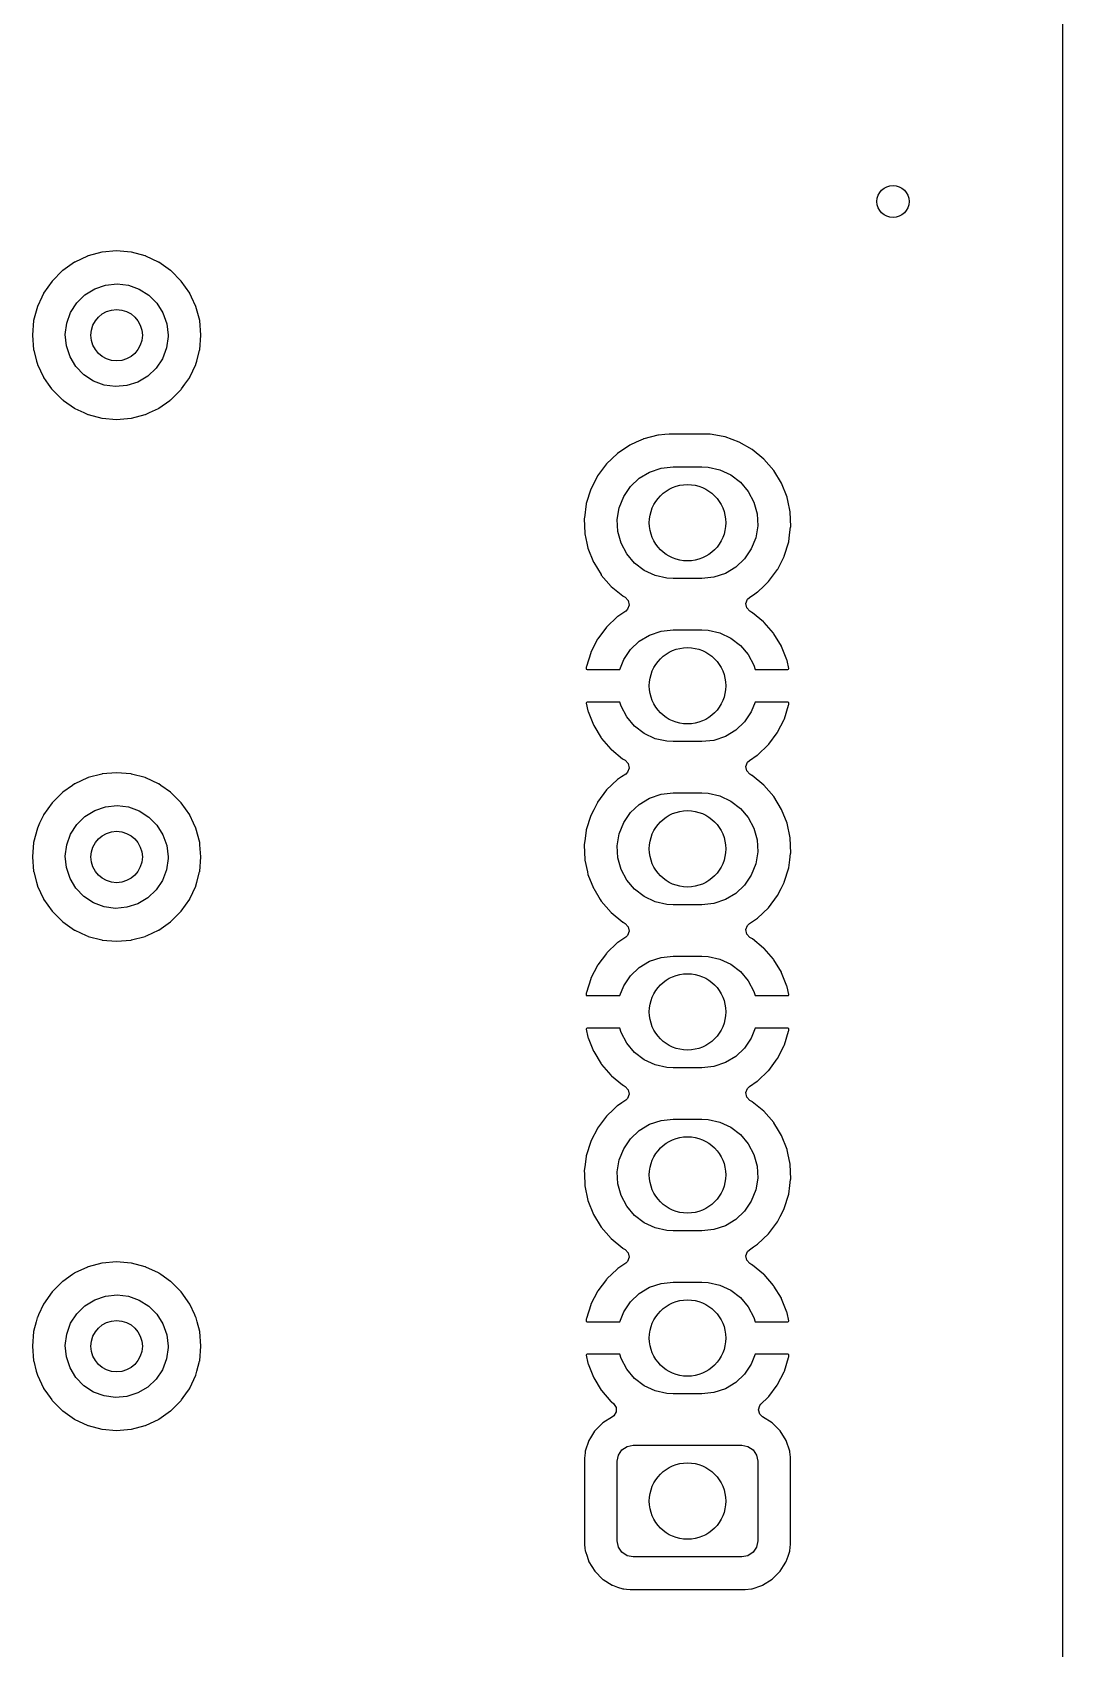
# Model space of a CAD drawing. Extents: x 83 to 134, y -229 to -45.
# Drawn here: x 118.07 to 134.11, y -193.43 to -168.26 of the extents above; entities that cross this region are included whole.
import ezdxf

# ---------------------------------------------------------------- set-up
doc = ezdxf.new("R2010")
doc.units = 0
doc.layers.add('BLACK', color=7, linetype='CONTINUOUS')

msp = doc.modelspace()

# ---------------------------------------------------------------- linework, layer by layer
at = {"layer": 'BLACK', "linetype": 'CONTINUOUS'}
for p, q in [((134.112, -45.0845), (134.112, -229.236)), ((119.147, -171.682), (118.936, -171.738)), ((119.152, -171.68), (119.147, -171.682)), ((119.147, -171.682), (119.147, -171.682)), ((119.38, -171.661), (119.152, -171.68)), ((119.608, -171.68), (119.38, -171.661)), ((119.613, -171.682), (119.608, -171.68)), ((119.824, -171.738), (119.613, -171.682)), ((119.613, -171.682), (119.613, -171.682)), ((118.54, -171.965), (118.536, -171.968)), ((118.653, -171.886), (118.54, -171.965)), ((118.54, -171.965), (118.54, -171.965)), ((118.723, -171.836), (118.653, -171.886)), ((118.728, -171.834), (118.723, -171.836)), ((118.926, -171.742), (118.728, -171.834)), ((118.728, -171.834), (118.728, -171.834)), ((118.931, -171.74), (118.926, -171.742)), ((118.926, -171.742), (118.926, -171.742)), ((118.936, -171.738), (118.931, -171.74)), ((118.936, -171.738), (118.936, -171.738)), ((119.829, -171.74), (119.824, -171.738)), ((119.824, -171.738), (119.824, -171.738)), ((119.834, -171.742), (119.829, -171.74)), ((120.032, -171.834), (119.834, -171.742)), ((119.834, -171.742), (119.834, -171.742)), ((120.037, -171.836), (120.032, -171.834)), ((120.032, -171.834), (120.032, -171.834)), ((120.107, -171.886), (120.037, -171.836)), ((120.22, -171.965), (120.107, -171.886)), ((120.224, -171.968), (120.22, -171.965)), ((120.22, -171.965), (120.22, -171.965)), ((118.374, -172.13), (118.242, -172.317)), ((118.536, -171.968), (118.374, -172.13)), ((119.039, -172.25), (119.208, -172.193)), ((119.208, -172.193), (119.386, -172.174)), ((119.386, -172.174), (119.563, -172.195)), ((119.563, -172.195), (119.731, -172.255)), ((120.386, -172.13), (120.224, -171.968)), ((120.518, -172.317), (120.386, -172.13)), ((118.214, -172.379), (118.146, -172.525)), ((118.24, -172.322), (118.214, -172.379)), ((118.242, -172.317), (118.24, -172.322)), ((118.24, -172.322), (118.24, -172.322)), ((118.663, -172.618), (118.76, -172.468)), ((118.76, -172.468), (118.887, -172.344)), ((118.887, -172.344), (119.039, -172.25)), ((119.731, -172.255), (119.881, -172.351)), ((119.881, -172.351), (120.007, -172.477)), ((120.52, -172.322), (120.518, -172.317)), ((120.546, -172.379), (120.52, -172.322)), ((120.52, -172.322), (120.52, -172.322)), ((120.614, -172.525), (120.546, -172.379)), ((118.146, -172.525), (118.086, -172.746)), ((118.602, -172.786), (118.663, -172.618)), ((120.007, -172.477), (120.101, -172.628)), ((120.101, -172.628), (120.16, -172.797)), ((120.674, -172.746), (120.614, -172.525)), ((118.086, -172.746), (118.067, -172.974)), ((118.58, -172.963), (118.602, -172.786)), ((118.597, -173.14), (118.58, -172.963)), ((120.16, -172.797), (120.18, -172.974)), ((120.693, -172.974), (120.674, -172.746)), ((118.067, -172.974), (118.086, -173.202)), ((118.086, -173.202), (118.088, -173.207)), ((118.088, -173.207), (118.088, -173.207)), ((118.088, -173.207), (118.133, -173.378)), ((118.654, -173.31), (118.597, -173.14)), ((120.155, -173.173), (120.092, -173.34)), ((120.18, -172.996), (120.155, -173.173)), ((120.18, -172.974), (120.18, -172.996)), ((120.627, -173.378), (120.672, -173.207)), ((120.672, -173.207), (120.674, -173.202)), ((120.672, -173.207), (120.672, -173.207)), ((120.674, -173.202), (120.693, -172.974)), ((118.133, -173.378), (118.146, -173.423)), ((118.146, -173.423), (118.148, -173.428)), ((118.148, -173.428), (118.148, -173.428)), ((118.148, -173.428), (118.24, -173.626)), ((118.746, -173.462), (118.654, -173.31)), ((118.87, -173.59), (118.746, -173.462)), ((120.092, -173.34), (119.993, -173.488)), ((120.52, -173.626), (120.612, -173.428)), ((120.612, -173.428), (120.614, -173.423)), ((120.612, -173.428), (120.612, -173.428)), ((120.614, -173.423), (120.627, -173.378)), ((118.24, -173.626), (118.24, -173.626)), ((118.24, -173.626), (118.242, -173.631)), ((118.242, -173.631), (118.316, -173.736)), ((119.019, -173.688), (118.87, -173.59)), ((119.186, -173.75), (119.019, -173.688)), ((119.71, -173.703), (119.541, -173.758)), ((119.864, -173.611), (119.71, -173.703)), ((119.993, -173.488), (119.864, -173.611)), ((120.444, -173.736), (120.518, -173.631)), ((120.518, -173.631), (120.52, -173.626)), ((120.52, -173.626), (120.52, -173.626)), ((118.316, -173.736), (118.368, -173.81)), ((118.368, -173.81), (118.374, -173.818)), ((118.374, -173.818), (118.536, -173.98)), ((119.363, -173.774), (119.186, -173.75)), ((119.541, -173.758), (119.363, -173.774)), ((120.224, -173.98), (120.386, -173.818)), ((120.386, -173.818), (120.392, -173.81)), ((120.392, -173.81), (120.444, -173.736)), ((118.536, -173.98), (118.54, -173.983)), ((118.54, -173.983), (118.54, -173.983)), ((118.54, -173.983), (118.552, -173.992)), ((118.552, -173.992), (118.723, -174.112)), ((118.723, -174.112), (118.728, -174.114)), ((118.728, -174.114), (118.728, -174.114)), ((118.728, -174.114), (118.869, -174.18)), ((118.869, -174.18), (118.931, -174.208)), ((118.931, -174.208), (118.936, -174.21)), ((118.936, -174.21), (118.936, -174.21)), ((118.936, -174.21), (119.147, -174.266)), ((119.613, -174.266), (119.824, -174.21)), ((119.824, -174.21), (119.829, -174.208)), ((119.824, -174.21), (119.824, -174.21)), ((119.829, -174.208), (119.891, -174.18)), ((119.891, -174.18), (120.032, -174.114)), ((120.032, -174.114), (120.037, -174.112)), ((120.032, -174.114), (120.032, -174.114)), ((120.037, -174.112), (120.208, -173.992)), ((120.208, -173.992), (120.22, -173.983)), ((120.22, -173.983), (120.224, -173.98)), ((120.22, -173.983), (120.22, -173.983)), ((119.147, -174.266), (119.147, -174.266)), ((119.147, -174.266), (119.152, -174.268)), ((119.152, -174.268), (119.38, -174.287)), ((119.38, -174.287), (119.608, -174.268)), ((119.608, -174.268), (119.613, -174.266)), ((119.613, -174.266), (119.613, -174.266)), ((127.372, -174.686), (127.178, -174.817)), ((127.471, -174.642), (127.372, -174.686)), ((127.581, -174.592), (127.471, -174.642)), ((127.585, -174.59), (127.581, -174.592)), ((127.581, -174.592), (127.581, -174.592)), ((127.591, -174.589), (127.585, -174.59)), ((127.807, -174.533), (127.591, -174.589)), ((127.591, -174.589), (127.591, -174.589)), ((127.812, -174.531), (127.807, -174.533)), ((127.807, -174.533), (127.807, -174.533)), ((127.817, -174.531), (127.812, -174.531)), ((127.918, -174.522), (127.817, -174.531)), ((127.817, -174.531), (127.817, -174.531)), ((127.986, -174.516), (127.918, -174.522)), ((128.601, -174.516), (127.986, -174.516)), ((128.602, -174.517), (128.601, -174.516)), ((128.621, -174.517), (128.602, -174.517)), ((128.602, -174.517), (128.602, -174.517)), ((128.625, -174.518), (128.621, -174.517)), ((128.621, -174.517), (128.621, -174.517)), ((128.769, -174.544), (128.625, -174.518)), ((128.85, -174.558), (128.769, -174.544)), ((128.855, -174.559), (128.85, -174.558)), ((128.85, -174.558), (128.85, -174.558)), ((129.075, -174.639), (128.855, -174.559)), ((129.279, -174.755), (129.075, -174.639)), ((127.009, -174.978), (126.869, -175.166)), ((127.178, -174.817), (127.009, -174.978)), ((129.46, -174.903), (129.279, -174.755)), ((129.613, -175.08), (129.46, -174.903)), ((126.867, -175.171), (126.766, -175.37)), ((126.869, -175.166), (126.867, -175.171)), ((126.867, -175.171), (126.867, -175.171)), ((127.382, -175.331), (127.519, -175.202)), ((127.519, -175.202), (127.68, -175.105)), ((127.68, -175.105), (127.858, -175.045)), ((127.858, -175.045), (128.045, -175.025)), ((128.045, -175.025), (128.495, -175.025)), ((128.495, -175.025), (128.592, -175.03)), ((128.592, -175.03), (128.775, -175.071)), ((128.775, -175.071), (128.946, -175.151)), ((128.946, -175.151), (129.095, -175.265)), ((129.734, -175.28), (129.613, -175.08)), ((126.763, -175.374), (126.694, -175.598)), ((126.766, -175.37), (126.763, -175.374)), ((127.207, -175.661), (127.277, -175.487)), ((127.277, -175.487), (127.382, -175.331)), ((129.095, -175.265), (129.216, -175.409)), ((129.216, -175.409), (129.304, -175.575)), ((129.82, -175.497), (129.734, -175.28)), ((126.693, -175.603), (126.664, -175.82)), ((126.694, -175.598), (126.693, -175.603)), ((126.693, -175.603), (126.693, -175.603)), ((127.176, -175.846), (127.207, -175.661)), ((129.304, -175.575), (129.354, -175.756)), ((129.821, -175.503), (129.82, -175.497)), ((129.831, -175.548), (129.821, -175.503)), ((129.821, -175.503), (129.821, -175.503)), ((129.868, -175.726), (129.831, -175.548)), ((129.877, -175.96), (129.868, -175.726)), ((126.664, -175.82), (126.663, -175.83)), ((126.663, -175.83), (126.672, -176.064)), ((127.186, -176.034), (127.176, -175.846)), ((129.364, -175.944), (129.333, -176.129)), ((129.354, -175.756), (129.364, -175.944)), ((129.86, -176.086), (129.876, -175.965)), ((129.876, -175.965), (129.877, -175.96)), ((129.876, -175.965), (129.876, -175.965)), ((126.672, -176.064), (126.673, -176.069)), ((126.673, -176.069), (126.703, -176.212)), ((126.703, -176.212), (126.72, -176.293)), ((127.236, -176.215), (127.186, -176.034)), ((127.324, -176.381), (127.236, -176.215)), ((129.333, -176.129), (129.263, -176.303)), ((129.777, -176.415), (129.846, -176.192)), ((129.846, -176.192), (129.86, -176.086)), ((126.72, -176.293), (126.806, -176.51)), ((127.445, -176.525), (127.324, -176.381)), ((129.158, -176.459), (129.021, -176.588)), ((129.263, -176.303), (129.158, -176.459)), ((129.674, -176.617), (129.774, -176.42)), ((129.774, -176.42), (129.777, -176.415)), ((129.774, -176.42), (129.774, -176.42)), ((126.806, -176.51), (126.809, -176.515)), ((126.809, -176.515), (126.923, -176.703)), ((126.923, -176.703), (126.927, -176.71)), ((126.927, -176.71), (127.08, -176.887)), ((127.594, -176.639), (127.445, -176.525)), ((127.765, -176.719), (127.594, -176.639)), ((127.948, -176.76), (127.765, -176.719)), ((128.682, -176.745), (128.495, -176.765)), ((128.86, -176.685), (128.682, -176.745)), ((129.021, -176.588), (128.86, -176.685)), ((129.531, -176.812), (129.671, -176.624)), ((129.671, -176.624), (129.674, -176.617)), ((127.08, -176.887), (127.261, -177.035)), ((128.045, -176.765), (127.948, -176.76)), ((128.495, -176.765), (128.045, -176.765)), ((129.316, -177.004), (129.362, -176.973)), ((129.362, -176.973), (129.368, -176.967)), ((129.368, -176.967), (129.452, -176.887)), ((129.452, -176.887), (129.531, -176.812)), ((127.261, -177.035), (127.266, -177.038)), ((127.266, -177.038), (127.266, -177.038)), ((127.266, -177.038), (127.299, -177.057)), ((127.299, -177.057), (127.348, -177.108)), ((127.336, -177.243), (127.307, -177.271)), ((127.362, -177.177), (127.336, -177.243)), ((127.348, -177.108), (127.362, -177.177)), ((129.178, -177.153), (129.204, -177.087)), ((129.192, -177.223), (129.178, -177.153)), ((129.241, -177.274), (129.192, -177.223)), ((129.204, -177.087), (129.233, -177.06)), ((129.233, -177.06), (129.316, -177.004)), ((127.175, -177.361), (127.013, -177.515)), ((127.183, -177.354), (127.175, -177.361)), ((127.307, -177.271), (127.183, -177.354)), ((129.274, -177.293), (129.241, -177.274)), ((129.282, -177.299), (129.274, -177.293)), ((129.455, -177.44), (129.282, -177.299)), ((129.463, -177.448), (129.455, -177.44)), ((129.609, -177.616), (129.463, -177.448)), ((126.867, -177.711), (126.766, -177.91)), ((126.873, -177.702), (126.867, -177.711)), ((127.006, -177.523), (126.873, -177.702)), ((127.013, -177.515), (127.006, -177.523)), ((127.382, -177.871), (127.519, -177.742)), ((127.519, -177.742), (127.68, -177.645)), ((127.68, -177.645), (127.858, -177.585)), ((127.858, -177.585), (128.045, -177.565)), ((128.045, -177.565), (128.495, -177.565)), ((128.495, -177.565), (128.592, -177.57)), ((128.592, -177.57), (128.775, -177.611)), ((128.775, -177.611), (128.946, -177.691)), ((128.946, -177.691), (129.095, -177.805)), ((129.615, -177.625), (129.609, -177.616)), ((129.731, -177.816), (129.615, -177.625)), ((126.762, -177.92), (126.696, -178.133)), ((126.766, -177.91), (126.762, -177.92)), ((127.277, -178.027), (127.382, -177.871)), ((129.095, -177.805), (129.216, -177.949)), ((129.216, -177.949), (129.304, -178.115)), ((129.736, -177.825), (129.731, -177.816)), ((129.818, -178.033), (129.736, -177.825)), ((126.694, -178.143), (126.691, -178.163)), ((126.691, -178.163), (126.693, -178.177)), ((126.693, -178.177), (126.706, -178.181)), ((126.696, -178.133), (126.694, -178.143)), ((126.706, -178.181), (127.215, -178.181)), ((127.215, -178.181), (127.277, -178.027)), ((129.304, -178.115), (129.322, -178.181)), ((129.322, -178.181), (129.832, -178.181)), ((129.821, -178.043), (129.818, -178.033)), ((129.847, -178.166), (129.821, -178.043)), ((129.832, -178.181), (129.845, -178.177)), ((129.845, -178.177), (129.847, -178.166)), ((126.695, -178.693), (126.693, -178.704)), ((126.693, -178.704), (126.719, -178.827)), ((126.708, -178.689), (126.695, -178.693)), ((127.218, -178.689), (126.708, -178.689)), ((127.236, -178.755), (127.218, -178.689)), ((127.324, -178.921), (127.236, -178.755)), ((129.325, -178.689), (129.263, -178.843)), ((129.834, -178.689), (129.325, -178.689)), ((129.778, -178.95), (129.844, -178.737)), ((129.847, -178.693), (129.834, -178.689)), ((129.844, -178.737), (129.846, -178.727)), ((129.846, -178.727), (129.849, -178.707)), ((129.849, -178.707), (129.847, -178.693)), ((126.719, -178.827), (126.722, -178.837)), ((126.722, -178.837), (126.804, -179.045)), ((127.445, -179.065), (127.324, -178.921)), ((129.158, -178.999), (129.021, -179.128)), ((129.263, -178.843), (129.158, -178.999)), ((129.673, -179.159), (129.774, -178.96)), ((129.774, -178.96), (129.778, -178.95)), ((126.804, -179.045), (126.809, -179.054)), ((126.809, -179.054), (126.925, -179.245)), ((126.925, -179.245), (126.931, -179.254)), ((126.931, -179.254), (127.077, -179.422)), ((127.594, -179.179), (127.445, -179.065)), ((127.765, -179.259), (127.594, -179.179)), ((127.948, -179.3), (127.765, -179.259)), ((128.86, -179.225), (128.682, -179.285)), ((129.021, -179.128), (128.86, -179.225)), ((129.534, -179.347), (129.667, -179.168)), ((129.667, -179.168), (129.673, -179.159)), ((127.077, -179.422), (127.085, -179.43)), ((127.085, -179.43), (127.258, -179.571)), ((128.045, -179.305), (127.948, -179.3)), ((128.495, -179.305), (128.045, -179.305)), ((128.682, -179.285), (128.495, -179.305)), ((129.233, -179.599), (129.357, -179.516)), ((129.357, -179.516), (129.365, -179.509)), ((129.365, -179.509), (129.527, -179.355)), ((129.527, -179.355), (129.534, -179.347)), ((127.258, -179.571), (127.266, -179.577)), ((127.266, -179.577), (127.299, -179.596)), ((127.299, -179.596), (127.348, -179.647)), ((127.362, -179.717), (127.336, -179.783)), ((127.348, -179.647), (127.362, -179.717)), ((129.178, -179.693), (129.204, -179.627)), ((129.192, -179.762), (129.178, -179.693)), ((129.241, -179.813), (129.192, -179.762)), ((129.204, -179.627), (129.233, -179.599)), ((118.691, -179.987), (118.54, -180.093)), ((118.723, -179.964), (118.691, -179.987)), ((118.728, -179.962), (118.723, -179.964)), ((118.926, -179.87), (118.728, -179.962)), ((118.728, -179.962), (118.728, -179.962)), ((118.931, -179.868), (118.926, -179.87)), ((118.926, -179.87), (118.926, -179.87)), ((118.936, -179.866), (118.931, -179.868)), ((119.147, -179.81), (118.936, -179.866)), ((118.936, -179.866), (118.936, -179.866)), ((119.152, -179.808), (119.147, -179.81)), ((119.147, -179.81), (119.147, -179.81)), ((119.38, -179.789), (119.152, -179.808)), ((119.608, -179.808), (119.38, -179.789)), ((119.613, -179.81), (119.608, -179.808)), ((119.824, -179.866), (119.613, -179.81)), ((119.613, -179.81), (119.613, -179.81)), ((119.829, -179.868), (119.824, -179.866)), ((119.824, -179.866), (119.824, -179.866)), ((119.834, -179.87), (119.829, -179.868)), ((120.032, -179.962), (119.834, -179.87)), ((119.834, -179.87), (119.834, -179.87)), ((120.037, -179.964), (120.032, -179.962)), ((120.032, -179.962), (120.032, -179.962)), ((120.069, -179.987), (120.037, -179.964)), ((120.22, -180.093), (120.069, -179.987)), ((127.178, -179.897), (127.009, -180.058)), ((127.24, -179.855), (127.178, -179.897)), ((127.307, -179.81), (127.24, -179.855)), ((127.336, -179.783), (127.307, -179.81)), ((129.274, -179.832), (129.241, -179.813)), ((129.279, -179.835), (129.274, -179.832)), ((129.274, -179.832), (129.274, -179.832)), ((129.46, -179.983), (129.279, -179.835)), ((129.613, -180.16), (129.46, -179.983)), ((118.374, -180.258), (118.242, -180.445)), ((118.536, -180.096), (118.374, -180.258)), ((118.54, -180.093), (118.536, -180.096)), ((118.54, -180.093), (118.54, -180.093)), ((120.224, -180.096), (120.22, -180.093)), ((120.22, -180.093), (120.22, -180.093)), ((120.386, -180.258), (120.224, -180.096)), ((120.518, -180.445), (120.386, -180.258)), ((126.867, -180.251), (126.809, -180.365)), ((126.869, -180.246), (126.867, -180.251)), ((126.867, -180.251), (126.867, -180.251)), ((127.009, -180.058), (126.869, -180.246)), ((127.519, -180.282), (127.68, -180.185)), ((127.68, -180.185), (127.858, -180.125)), ((127.858, -180.125), (128.045, -180.105)), ((128.045, -180.105), (128.495, -180.105)), ((128.495, -180.105), (128.592, -180.11)), ((128.592, -180.11), (128.775, -180.151)), ((128.775, -180.151), (128.946, -180.231)), ((128.946, -180.231), (129.095, -180.345)), ((129.734, -180.36), (129.613, -180.16)), ((118.24, -180.45), (118.181, -180.577)), ((118.242, -180.445), (118.24, -180.45)), ((118.24, -180.45), (118.24, -180.45)), ((118.76, -180.596), (118.887, -180.472)), ((118.887, -180.472), (119.039, -180.378)), ((119.039, -180.378), (119.208, -180.321)), ((119.208, -180.321), (119.386, -180.302)), ((119.386, -180.302), (119.563, -180.323)), ((119.563, -180.323), (119.731, -180.383)), ((119.731, -180.383), (119.881, -180.479)), ((119.881, -180.479), (120.007, -180.605)), ((120.52, -180.45), (120.518, -180.445)), ((120.579, -180.577), (120.52, -180.45)), ((120.52, -180.45), (120.52, -180.45)), ((126.763, -180.454), (126.694, -180.678)), ((126.809, -180.365), (126.763, -180.454)), ((127.277, -180.567), (127.382, -180.411)), ((127.382, -180.411), (127.519, -180.282)), ((129.095, -180.345), (129.216, -180.489)), ((129.216, -180.489), (129.304, -180.655)), ((129.82, -180.577), (129.734, -180.36)), ((118.146, -180.653), (118.086, -180.874)), ((118.181, -180.577), (118.146, -180.653)), ((118.602, -180.914), (118.663, -180.746)), ((118.663, -180.746), (118.76, -180.596)), ((120.007, -180.605), (120.101, -180.756)), ((120.101, -180.756), (120.16, -180.925)), ((120.614, -180.653), (120.579, -180.577)), ((120.674, -180.874), (120.614, -180.653)), ((126.693, -180.683), (126.676, -180.812)), ((126.694, -180.678), (126.693, -180.683)), ((126.693, -180.683), (126.693, -180.683)), ((127.176, -180.926), (127.207, -180.741)), ((127.207, -180.741), (127.277, -180.567)), ((129.304, -180.655), (129.354, -180.836)), ((129.868, -180.806), (129.82, -180.577)), ((118.086, -180.874), (118.067, -181.102)), ((118.58, -181.091), (118.602, -180.914)), ((120.16, -180.925), (120.18, -181.102)), ((120.677, -180.91), (120.674, -180.874)), ((120.693, -181.102), (120.677, -180.91)), ((126.676, -180.812), (126.663, -180.91)), ((126.663, -180.91), (126.672, -181.144)), ((127.186, -181.114), (127.176, -180.926)), ((129.364, -181.024), (129.333, -181.209)), ((129.354, -180.836), (129.364, -181.024)), ((129.877, -181.04), (129.868, -180.806)), ((118.067, -181.102), (118.086, -181.33)), ((118.597, -181.268), (118.58, -181.091)), ((118.654, -181.438), (118.597, -181.268)), ((120.18, -181.124), (120.155, -181.301)), ((120.18, -181.102), (120.18, -181.124)), ((120.674, -181.33), (120.693, -181.102)), ((126.672, -181.144), (126.673, -181.149)), ((126.673, -181.149), (126.712, -181.335)), ((127.236, -181.295), (127.186, -181.114)), ((129.333, -181.209), (129.263, -181.383)), ((129.777, -181.495), (129.846, -181.272)), ((129.846, -181.272), (129.863, -181.144)), ((129.863, -181.144), (129.876, -181.045)), ((129.876, -181.045), (129.877, -181.04)), ((129.876, -181.045), (129.876, -181.045)), ((118.086, -181.33), (118.088, -181.335)), ((118.088, -181.335), (118.088, -181.335)), ((118.088, -181.335), (118.131, -181.495)), ((118.131, -181.495), (118.146, -181.551)), ((118.746, -181.59), (118.654, -181.438)), ((120.092, -181.468), (119.993, -181.616)), ((120.155, -181.301), (120.092, -181.468)), ((120.614, -181.551), (120.629, -181.495)), ((120.629, -181.495), (120.672, -181.335)), ((120.672, -181.335), (120.674, -181.33)), ((120.672, -181.335), (120.672, -181.335)), ((126.712, -181.335), (126.72, -181.373)), ((126.72, -181.373), (126.806, -181.59)), ((127.324, -181.461), (127.236, -181.295)), ((127.445, -181.605), (127.324, -181.461)), ((129.263, -181.383), (129.158, -181.539)), ((129.726, -181.595), (129.774, -181.5)), ((129.774, -181.5), (129.777, -181.495)), ((129.774, -181.5), (129.774, -181.5)), ((118.146, -181.551), (118.148, -181.556)), ((118.148, -181.556), (118.148, -181.556)), ((118.148, -181.556), (118.24, -181.754)), ((118.24, -181.754), (118.24, -181.754)), ((118.24, -181.754), (118.242, -181.759)), ((118.242, -181.759), (118.374, -181.946)), ((118.87, -181.718), (118.746, -181.59)), ((119.019, -181.816), (118.87, -181.718)), ((119.864, -181.739), (119.71, -181.831)), ((119.993, -181.616), (119.864, -181.739)), ((120.386, -181.946), (120.518, -181.759)), ((120.518, -181.759), (120.52, -181.754)), ((120.52, -181.754), (120.612, -181.556)), ((120.52, -181.754), (120.52, -181.754)), ((120.612, -181.556), (120.614, -181.551)), ((120.612, -181.556), (120.612, -181.556)), ((126.806, -181.59), (126.809, -181.595)), ((126.809, -181.595), (126.911, -181.763)), ((126.911, -181.763), (126.927, -181.79)), ((127.594, -181.719), (127.445, -181.605)), ((127.765, -181.799), (127.594, -181.719)), ((128.86, -181.765), (128.682, -181.825)), ((129.021, -181.668), (128.86, -181.765)), ((129.158, -181.539), (129.021, -181.668)), ((129.531, -181.892), (129.671, -181.704)), ((129.671, -181.704), (129.726, -181.595)), ((118.374, -181.946), (118.536, -182.108)), ((119.186, -181.878), (119.019, -181.816)), ((119.363, -181.902), (119.186, -181.878)), ((119.541, -181.886), (119.363, -181.902)), ((119.71, -181.831), (119.541, -181.886)), ((120.224, -182.108), (120.386, -181.946)), ((126.927, -181.79), (127.08, -181.967)), ((127.08, -181.967), (127.261, -182.115)), ((127.948, -181.84), (127.765, -181.799)), ((128.045, -181.845), (127.948, -181.84)), ((128.495, -181.845), (128.045, -181.845)), ((128.682, -181.825), (128.495, -181.845)), ((129.362, -182.053), (129.531, -181.892)), ((118.536, -182.108), (118.54, -182.111)), ((118.54, -182.111), (118.54, -182.111)), ((118.54, -182.111), (118.576, -182.137)), ((118.576, -182.137), (118.723, -182.24)), ((118.723, -182.24), (118.728, -182.242)), ((118.728, -182.242), (118.728, -182.242)), ((118.728, -182.242), (118.903, -182.323)), ((119.857, -182.323), (120.032, -182.242)), ((120.032, -182.242), (120.037, -182.24)), ((120.032, -182.242), (120.032, -182.242)), ((120.037, -182.24), (120.184, -182.137)), ((120.184, -182.137), (120.22, -182.111)), ((120.22, -182.111), (120.224, -182.108)), ((120.22, -182.111), (120.22, -182.111)), ((127.261, -182.115), (127.266, -182.118)), ((127.266, -182.118), (127.266, -182.118)), ((127.266, -182.118), (127.299, -182.137)), ((127.299, -182.137), (127.348, -182.188)), ((127.362, -182.257), (127.336, -182.323)), ((127.348, -182.188), (127.362, -182.257)), ((129.178, -182.233), (129.204, -182.167)), ((129.192, -182.303), (129.178, -182.233)), ((129.204, -182.167), (129.233, -182.14)), ((129.233, -182.14), (129.3, -182.095)), ((129.3, -182.095), (129.362, -182.053)), ((118.903, -182.323), (118.931, -182.336)), ((118.931, -182.336), (118.936, -182.338)), ((118.936, -182.338), (118.936, -182.338)), ((118.936, -182.338), (119.147, -182.394)), ((119.147, -182.394), (119.147, -182.394)), ((119.147, -182.394), (119.152, -182.396)), ((119.152, -182.396), (119.38, -182.415)), ((119.38, -182.415), (119.608, -182.396)), ((119.608, -182.396), (119.613, -182.394)), ((119.613, -182.394), (119.824, -182.338)), ((119.613, -182.394), (119.613, -182.394)), ((119.824, -182.338), (119.829, -182.336)), ((119.824, -182.338), (119.824, -182.338)), ((119.829, -182.336), (119.857, -182.323)), ((127.175, -182.441), (127.013, -182.595)), ((127.183, -182.434), (127.175, -182.441)), ((127.307, -182.351), (127.183, -182.434)), ((127.336, -182.323), (127.307, -182.351)), ((129.241, -182.354), (129.192, -182.303)), ((129.274, -182.373), (129.241, -182.354)), ((129.282, -182.379), (129.274, -182.373)), ((129.455, -182.52), (129.282, -182.379)), ((129.463, -182.528), (129.455, -182.52)), ((129.609, -182.696), (129.463, -182.528)), ((126.867, -182.791), (126.766, -182.99)), ((126.873, -182.782), (126.867, -182.791)), ((127.006, -182.603), (126.873, -182.782)), ((127.013, -182.595), (127.006, -182.603)), ((127.519, -182.822), (127.68, -182.725)), ((127.68, -182.725), (127.858, -182.665)), ((127.858, -182.665), (128.045, -182.645)), ((128.045, -182.645), (128.495, -182.645)), ((128.495, -182.645), (128.592, -182.65)), ((128.592, -182.65), (128.775, -182.691)), ((128.775, -182.691), (128.946, -182.771)), ((128.946, -182.771), (129.095, -182.885)), ((129.615, -182.705), (129.609, -182.696)), ((129.731, -182.896), (129.615, -182.705)), ((126.762, -183), (126.696, -183.213)), ((126.766, -182.99), (126.762, -183)), ((127.277, -183.107), (127.382, -182.951)), ((127.382, -182.951), (127.519, -182.822)), ((129.095, -182.885), (129.216, -183.029)), ((129.216, -183.029), (129.304, -183.195)), ((129.736, -182.905), (129.731, -182.896)), ((129.818, -183.113), (129.736, -182.905)), ((126.694, -183.223), (126.691, -183.243)), ((126.691, -183.243), (126.693, -183.257)), ((126.693, -183.257), (126.706, -183.261)), ((126.696, -183.213), (126.694, -183.223)), ((126.706, -183.261), (127.215, -183.261)), ((127.215, -183.261), (127.277, -183.107)), ((129.304, -183.195), (129.322, -183.261)), ((129.322, -183.261), (129.832, -183.261)), ((129.821, -183.123), (129.818, -183.113)), ((129.847, -183.246), (129.821, -183.123)), ((129.832, -183.261), (129.845, -183.257)), ((129.845, -183.257), (129.847, -183.246)), ((126.695, -183.773), (126.693, -183.784)), ((126.693, -183.784), (126.719, -183.907)), ((126.708, -183.769), (126.695, -183.773)), ((127.218, -183.769), (126.708, -183.769)), ((127.236, -183.835), (127.218, -183.769)), ((129.325, -183.769), (129.263, -183.923)), ((129.834, -183.769), (129.325, -183.769)), ((129.847, -183.773), (129.834, -183.769)), ((129.846, -183.807), (129.849, -183.787)), ((129.849, -183.787), (129.847, -183.773)), ((126.719, -183.907), (126.722, -183.917)), ((126.722, -183.917), (126.804, -184.125)), ((127.324, -184.001), (127.236, -183.835)), ((127.445, -184.145), (127.324, -184.001)), ((129.263, -183.923), (129.158, -184.079)), ((129.673, -184.239), (129.774, -184.04)), ((129.774, -184.04), (129.778, -184.03)), ((129.778, -184.03), (129.844, -183.817)), ((129.844, -183.817), (129.846, -183.807)), ((126.804, -184.125), (126.809, -184.134)), ((126.809, -184.134), (126.925, -184.325)), ((127.594, -184.259), (127.445, -184.145)), ((127.765, -184.339), (127.594, -184.259)), ((129.021, -184.208), (128.86, -184.305)), ((129.158, -184.079), (129.021, -184.208)), ((129.534, -184.427), (129.667, -184.248)), ((129.667, -184.248), (129.673, -184.239)), ((126.925, -184.325), (126.931, -184.334)), ((126.931, -184.334), (127.077, -184.502)), ((127.077, -184.502), (127.085, -184.51)), ((127.085, -184.51), (127.258, -184.651)), ((127.948, -184.38), (127.765, -184.339)), ((128.045, -184.385), (127.948, -184.38)), ((128.495, -184.385), (128.045, -184.385)), ((128.682, -184.365), (128.495, -184.385)), ((128.86, -184.305), (128.682, -184.365)), ((129.365, -184.589), (129.527, -184.435)), ((129.527, -184.435), (129.534, -184.427)), ((127.258, -184.651), (127.266, -184.657)), ((127.266, -184.657), (127.299, -184.676)), ((127.299, -184.676), (127.348, -184.727)), ((127.362, -184.797), (127.336, -184.863)), ((127.348, -184.727), (127.362, -184.797)), ((129.178, -184.773), (129.204, -184.707)), ((129.192, -184.842), (129.178, -184.773)), ((129.204, -184.707), (129.233, -184.679)), ((129.233, -184.679), (129.357, -184.596)), ((129.357, -184.596), (129.365, -184.589)), ((127.121, -185.031), (127.009, -185.138)), ((127.174, -184.98), (127.121, -185.031)), ((127.178, -184.977), (127.174, -184.98)), ((127.174, -184.98), (127.174, -184.98)), ((127.245, -184.932), (127.178, -184.977)), ((127.307, -184.89), (127.245, -184.932)), ((127.336, -184.863), (127.307, -184.89)), ((129.241, -184.893), (129.192, -184.842)), ((129.274, -184.912), (129.241, -184.893)), ((129.279, -184.915), (129.274, -184.912)), ((129.274, -184.912), (129.274, -184.912)), ((129.46, -185.063), (129.279, -184.915)), ((127.009, -185.138), (126.869, -185.326)), ((127.519, -185.362), (127.68, -185.265)), ((127.68, -185.265), (127.858, -185.205)), ((127.858, -185.205), (128.045, -185.185)), ((128.045, -185.185), (128.495, -185.185)), ((128.495, -185.185), (128.592, -185.19)), ((128.592, -185.19), (128.775, -185.231)), ((128.775, -185.231), (128.946, -185.311)), ((129.613, -185.24), (129.46, -185.063)), ((129.616, -185.244), (129.613, -185.24)), ((129.687, -185.362), (129.616, -185.244)), ((129.616, -185.244), (129.616, -185.244)), ((126.763, -185.534), (126.694, -185.758)), ((126.771, -185.519), (126.763, -185.534)), ((126.867, -185.331), (126.771, -185.519)), ((126.869, -185.326), (126.867, -185.331)), ((126.867, -185.331), (126.867, -185.331)), ((127.277, -185.647), (127.382, -185.491)), ((127.382, -185.491), (127.519, -185.362)), ((128.946, -185.311), (129.095, -185.425)), ((129.095, -185.425), (129.216, -185.569)), ((129.734, -185.44), (129.687, -185.362)), ((129.82, -185.657), (129.734, -185.44)), ((126.693, -185.763), (126.676, -185.892)), ((126.694, -185.758), (126.693, -185.763)), ((126.693, -185.763), (126.693, -185.763)), ((127.207, -185.821), (127.277, -185.647)), ((129.216, -185.569), (129.304, -185.735)), ((129.304, -185.735), (129.354, -185.916)), ((129.821, -185.663), (129.82, -185.657)), ((129.832, -185.716), (129.821, -185.663)), ((129.821, -185.663), (129.821, -185.663)), ((129.868, -185.886), (129.832, -185.716)), ((126.676, -185.892), (126.663, -185.99)), ((126.663, -185.99), (126.663, -185.995)), ((126.663, -185.995), (126.665, -186.031)), ((126.663, -185.995), (126.663, -185.995)), ((126.665, -186.031), (126.672, -186.224)), ((127.176, -186.006), (127.207, -185.821)), ((127.186, -186.194), (127.176, -186.006)), ((129.354, -185.916), (129.364, -186.104)), ((129.877, -186.12), (129.868, -185.886)), ((126.672, -186.224), (126.72, -186.453)), ((127.236, -186.375), (127.186, -186.194)), ((129.333, -186.289), (129.263, -186.463)), ((129.364, -186.104), (129.333, -186.289)), ((129.846, -186.352), (129.864, -186.219)), ((129.864, -186.219), (129.876, -186.125)), ((129.876, -186.125), (129.877, -186.12)), ((129.876, -186.125), (129.876, -186.125)), ((126.72, -186.453), (126.806, -186.67)), ((127.324, -186.541), (127.236, -186.375)), ((127.445, -186.685), (127.324, -186.541)), ((129.263, -186.463), (129.158, -186.619)), ((129.777, -186.576), (129.846, -186.352)), ((126.806, -186.67), (126.927, -186.87)), ((127.594, -186.799), (127.445, -186.685)), ((127.765, -186.879), (127.594, -186.799)), ((129.021, -186.748), (128.86, -186.845)), ((129.158, -186.619), (129.021, -186.748)), ((129.531, -186.972), (129.671, -186.784)), ((129.671, -186.784), (129.713, -186.702)), ((129.713, -186.702), (129.774, -186.58)), ((129.774, -186.58), (129.777, -186.576)), ((129.774, -186.58), (129.774, -186.58)), ((126.927, -186.87), (127.08, -187.047)), ((127.08, -187.047), (127.261, -187.195)), ((127.948, -186.92), (127.765, -186.879)), ((128.045, -186.925), (127.948, -186.92)), ((128.495, -186.925), (128.045, -186.925)), ((128.682, -186.905), (128.495, -186.925)), ((128.86, -186.845), (128.682, -186.905)), ((129.362, -187.133), (129.531, -186.972)), ((127.261, -187.195), (127.266, -187.198)), ((127.266, -187.198), (127.266, -187.198)), ((127.266, -187.198), (127.299, -187.217)), ((127.299, -187.217), (127.348, -187.268)), ((127.348, -187.268), (127.362, -187.337)), ((129.178, -187.313), (129.204, -187.247)), ((129.192, -187.383), (129.178, -187.313)), ((129.204, -187.247), (129.233, -187.22)), ((129.233, -187.22), (129.3, -187.175)), ((129.3, -187.175), (129.362, -187.133)), ((118.926, -187.49), (118.728, -187.582)), ((118.931, -187.488), (118.926, -187.49)), ((118.926, -187.49), (118.926, -187.49)), ((118.936, -187.486), (118.931, -187.488)), ((119.147, -187.43), (118.936, -187.486)), ((118.936, -187.486), (118.936, -187.486)), ((119.152, -187.428), (119.147, -187.43)), ((119.147, -187.43), (119.147, -187.43)), ((119.38, -187.409), (119.152, -187.428)), ((119.608, -187.428), (119.38, -187.409)), ((119.613, -187.43), (119.608, -187.428)), ((119.824, -187.486), (119.613, -187.43)), ((119.613, -187.43), (119.613, -187.43)), ((119.829, -187.488), (119.824, -187.486)), ((119.824, -187.486), (119.824, -187.486)), ((119.834, -187.49), (119.829, -187.488)), ((120.032, -187.582), (119.834, -187.49)), ((119.834, -187.49), (119.834, -187.49)), ((127.175, -187.521), (127.013, -187.675)), ((127.183, -187.514), (127.175, -187.521)), ((127.307, -187.431), (127.183, -187.514)), ((127.336, -187.403), (127.307, -187.431)), ((127.362, -187.337), (127.336, -187.403)), ((129.241, -187.434), (129.192, -187.383)), ((129.274, -187.453), (129.241, -187.434)), ((129.282, -187.459), (129.274, -187.453)), ((129.455, -187.6), (129.282, -187.459)), ((118.536, -187.716), (118.374, -187.878)), ((118.54, -187.713), (118.536, -187.716)), ((118.69, -187.608), (118.54, -187.713)), ((118.54, -187.713), (118.54, -187.713)), ((118.723, -187.584), (118.69, -187.608)), ((118.728, -187.582), (118.723, -187.584)), ((118.728, -187.582), (118.728, -187.582)), ((120.037, -187.584), (120.032, -187.582)), ((120.032, -187.582), (120.032, -187.582)), ((120.07, -187.608), (120.037, -187.584)), ((120.22, -187.713), (120.07, -187.608)), ((120.224, -187.716), (120.22, -187.713)), ((120.22, -187.713), (120.22, -187.713)), ((120.386, -187.878), (120.224, -187.716)), ((127.006, -187.683), (126.873, -187.862)), ((127.013, -187.675), (127.006, -187.683)), ((127.519, -187.902), (127.68, -187.805)), ((127.68, -187.805), (127.858, -187.745)), ((127.858, -187.745), (128.045, -187.725)), ((128.045, -187.725), (128.495, -187.725)), ((128.495, -187.725), (128.592, -187.73)), ((128.592, -187.73), (128.775, -187.771)), ((128.775, -187.771), (128.946, -187.851)), ((129.463, -187.608), (129.455, -187.6)), ((129.609, -187.776), (129.463, -187.608)), ((129.615, -187.785), (129.609, -187.776)), ((129.731, -187.976), (129.615, -187.785)), ((118.24, -188.07), (118.164, -188.233)), ((118.242, -188.065), (118.24, -188.07)), ((118.24, -188.07), (118.24, -188.07)), ((118.374, -187.878), (118.242, -188.065)), ((118.887, -188.092), (119.039, -187.998)), ((119.039, -187.998), (119.208, -187.941)), ((119.208, -187.941), (119.386, -187.922)), ((119.386, -187.922), (119.563, -187.943)), ((119.563, -187.943), (119.731, -188.003)), ((119.731, -188.003), (119.881, -188.099)), ((120.518, -188.065), (120.386, -187.878)), ((120.52, -188.07), (120.518, -188.065)), ((120.596, -188.233), (120.52, -188.07)), ((120.52, -188.07), (120.52, -188.07)), ((126.766, -188.07), (126.762, -188.08)), ((126.867, -187.871), (126.766, -188.07)), ((126.873, -187.862), (126.867, -187.871)), ((127.277, -188.187), (127.382, -188.031)), ((127.382, -188.031), (127.519, -187.902)), ((128.946, -187.851), (129.095, -187.965)), ((129.095, -187.965), (129.216, -188.109)), ((129.736, -187.985), (129.731, -187.976)), ((129.818, -188.193), (129.736, -187.985)), ((118.144, -188.278), (118.127, -188.341)), ((118.146, -188.273), (118.144, -188.278)), ((118.144, -188.278), (118.144, -188.278)), ((118.164, -188.233), (118.146, -188.273)), ((118.663, -188.366), (118.76, -188.216)), ((118.76, -188.216), (118.887, -188.092)), ((119.881, -188.099), (120.007, -188.225)), ((120.007, -188.225), (120.101, -188.376)), ((120.614, -188.273), (120.596, -188.233)), ((120.616, -188.278), (120.614, -188.273)), ((120.633, -188.341), (120.616, -188.278)), ((120.616, -188.278), (120.616, -188.278)), ((126.694, -188.303), (126.691, -188.323)), ((126.691, -188.323), (126.693, -188.337)), ((126.696, -188.293), (126.694, -188.303)), ((126.762, -188.08), (126.696, -188.293)), ((127.215, -188.341), (127.277, -188.187)), ((129.216, -188.109), (129.304, -188.275)), ((129.304, -188.275), (129.322, -188.341)), ((129.821, -188.203), (129.818, -188.193)), ((129.847, -188.326), (129.821, -188.203)), ((129.845, -188.337), (129.847, -188.326)), ((118.086, -188.494), (118.067, -188.722)), ((118.127, -188.341), (118.086, -188.494)), ((118.58, -188.711), (118.602, -188.534)), ((118.602, -188.534), (118.663, -188.366)), ((120.101, -188.376), (120.16, -188.545)), ((120.16, -188.545), (120.18, -188.722)), ((120.674, -188.494), (120.633, -188.341)), ((120.693, -188.722), (120.674, -188.494)), ((126.693, -188.337), (126.706, -188.341)), ((126.706, -188.341), (127.215, -188.341)), ((129.322, -188.341), (129.832, -188.341)), ((129.832, -188.341), (129.845, -188.337)), ((118.067, -188.722), (118.086, -188.95)), ((118.597, -188.888), (118.58, -188.711)), ((120.18, -188.744), (120.155, -188.921)), ((120.18, -188.722), (120.18, -188.744)), ((120.674, -188.95), (120.693, -188.722)), ((118.086, -188.95), (118.088, -188.955)), ((118.088, -188.955), (118.088, -188.955)), ((118.088, -188.955), (118.129, -189.11)), ((118.654, -189.058), (118.597, -188.888)), ((118.746, -189.21), (118.654, -189.058)), ((120.155, -188.921), (120.092, -189.088)), ((120.631, -189.11), (120.672, -188.955)), ((120.672, -188.955), (120.674, -188.95)), ((120.672, -188.955), (120.672, -188.955)), ((126.695, -188.853), (126.693, -188.864)), ((126.693, -188.864), (126.719, -188.987)), ((126.708, -188.849), (126.695, -188.853)), ((127.218, -188.849), (126.708, -188.849)), ((126.719, -188.987), (126.722, -188.997)), ((126.722, -188.997), (126.804, -189.205)), ((127.236, -188.915), (127.218, -188.849)), ((127.324, -189.081), (127.236, -188.915)), ((127.445, -189.225), (127.324, -189.081)), ((129.263, -189.003), (129.158, -189.159)), ((129.325, -188.849), (129.263, -189.003)), ((129.834, -188.849), (129.325, -188.849)), ((129.778, -189.11), (129.844, -188.897)), ((129.847, -188.853), (129.834, -188.849)), ((129.844, -188.897), (129.846, -188.887)), ((129.846, -188.887), (129.849, -188.867)), ((129.849, -188.867), (129.847, -188.853)), ((118.129, -189.11), (118.146, -189.171)), ((118.146, -189.171), (118.148, -189.176)), ((118.148, -189.176), (118.148, -189.176)), ((118.148, -189.176), (118.24, -189.374)), ((118.87, -189.338), (118.746, -189.21)), ((119.019, -189.436), (118.87, -189.338)), ((119.993, -189.236), (119.864, -189.359)), ((120.092, -189.088), (119.993, -189.236)), ((120.52, -189.374), (120.612, -189.176)), ((120.612, -189.176), (120.614, -189.171)), ((120.612, -189.176), (120.612, -189.176)), ((120.614, -189.171), (120.631, -189.11)), ((126.804, -189.205), (126.809, -189.214)), ((126.809, -189.214), (126.925, -189.405)), ((127.594, -189.339), (127.445, -189.225)), ((129.021, -189.288), (128.86, -189.385)), ((129.158, -189.159), (129.021, -189.288)), ((129.534, -189.507), (129.667, -189.328)), ((129.667, -189.328), (129.673, -189.319)), ((129.673, -189.319), (129.774, -189.12)), ((129.774, -189.12), (129.778, -189.11)), ((118.24, -189.374), (118.24, -189.374)), ((118.24, -189.374), (118.242, -189.379)), ((118.242, -189.379), (118.276, -189.427)), ((118.276, -189.427), (118.369, -189.559)), ((118.369, -189.559), (118.374, -189.566)), ((118.374, -189.566), (118.536, -189.728)), ((119.186, -189.498), (119.019, -189.436)), ((119.363, -189.522), (119.186, -189.498)), ((119.541, -189.506), (119.363, -189.522)), ((119.71, -189.451), (119.541, -189.506)), ((119.864, -189.359), (119.71, -189.451)), ((120.224, -189.728), (120.386, -189.566)), ((120.386, -189.566), (120.391, -189.559)), ((120.391, -189.559), (120.484, -189.427)), ((120.484, -189.427), (120.518, -189.379)), ((120.518, -189.379), (120.52, -189.374)), ((120.52, -189.374), (120.52, -189.374)), ((126.925, -189.405), (126.931, -189.414)), ((126.931, -189.414), (127.077, -189.582)), ((127.077, -189.582), (127.085, -189.59)), ((127.085, -189.59), (127.118, -189.617)), ((127.765, -189.419), (127.594, -189.339)), ((127.948, -189.46), (127.765, -189.419)), ((128.045, -189.465), (127.948, -189.46)), ((128.495, -189.465), (128.045, -189.465)), ((128.682, -189.445), (128.495, -189.465)), ((128.86, -189.385), (128.682, -189.445)), ((129.414, -189.623), (129.527, -189.515)), ((129.527, -189.515), (129.534, -189.507)), ((118.536, -189.728), (118.54, -189.731)), ((118.54, -189.731), (118.54, -189.731)), ((118.54, -189.731), (118.576, -189.756)), ((118.576, -189.756), (118.723, -189.86)), ((120.037, -189.86), (120.184, -189.756)), ((120.184, -189.756), (120.22, -189.731)), ((120.22, -189.731), (120.224, -189.728)), ((120.22, -189.731), (120.22, -189.731)), ((127.101, -189.823), (126.951, -189.917)), ((127.123, -189.808), (127.101, -189.823)), ((127.101, -189.823), (127.101, -189.823)), ((127.118, -189.617), (127.158, -189.676)), ((127.16, -189.747), (127.123, -189.808)), ((127.158, -189.676), (127.16, -189.747)), ((129.375, -189.713), (129.395, -189.645)), ((129.394, -189.781), (129.375, -189.713)), ((129.439, -189.821), (129.394, -189.781)), ((129.395, -189.645), (129.414, -189.623)), ((129.438, -189.823), (129.439, -189.821)), ((129.588, -189.916), (129.438, -189.823)), ((118.723, -189.86), (118.728, -189.862)), ((118.728, -189.862), (118.728, -189.862)), ((118.728, -189.862), (118.855, -189.921)), ((118.855, -189.921), (118.931, -189.956)), ((118.931, -189.956), (118.936, -189.958)), ((118.936, -189.958), (118.936, -189.958)), ((118.936, -189.958), (119.147, -190.014)), ((119.147, -190.014), (119.147, -190.014)), ((119.147, -190.014), (119.152, -190.016)), ((119.152, -190.016), (119.38, -190.035)), ((119.38, -190.035), (119.608, -190.016)), ((119.608, -190.016), (119.613, -190.014)), ((119.613, -190.014), (119.824, -189.958)), ((119.613, -190.014), (119.613, -190.014)), ((119.824, -189.958), (119.829, -189.956)), ((119.824, -189.958), (119.824, -189.958)), ((119.829, -189.956), (119.905, -189.921)), ((119.905, -189.921), (120.032, -189.862)), ((120.032, -189.862), (120.037, -189.86)), ((120.032, -189.862), (120.032, -189.862)), ((126.822, -190.048), (126.759, -190.15)), ((126.826, -190.042), (126.822, -190.048)), ((126.822, -190.048), (126.822, -190.048)), ((126.951, -189.917), (126.826, -190.042)), ((129.713, -190.041), (129.588, -189.916)), ((129.807, -190.191), (129.713, -190.041)), ((126.733, -190.192), (126.677, -190.36)), ((126.759, -190.15), (126.733, -190.192)), ((127.194, -190.419), (127.248, -190.338)), ((127.248, -190.338), (127.329, -190.284)), ((127.329, -190.284), (127.425, -190.265)), ((127.425, -190.265), (129.115, -190.265)), ((129.115, -190.265), (129.211, -190.284)), ((129.211, -190.284), (129.292, -190.338)), ((129.292, -190.338), (129.346, -190.419)), ((129.863, -190.359), (129.807, -190.191)), ((126.675, -190.384), (126.666, -190.465)), ((126.666, -190.465), (126.666, -191.805)), ((126.677, -190.367), (126.675, -190.384)), ((126.677, -190.36), (126.677, -190.367)), ((126.677, -190.367), (126.677, -190.367)), ((127.175, -190.515), (127.194, -190.419)), ((127.175, -191.755), (127.175, -190.515)), ((129.346, -190.419), (129.365, -190.515)), ((129.365, -190.515), (129.365, -191.755)), ((129.863, -190.366), (129.863, -190.359)), ((129.872, -190.452), (129.863, -190.366)), ((129.863, -190.366), (129.863, -190.366)), ((129.874, -190.465), (129.872, -190.452)), ((129.874, -191.805), (129.874, -190.465)), ((126.666, -191.805), (126.667, -191.809)), ((126.667, -191.809), (126.673, -191.866)), ((126.667, -191.809), (126.667, -191.809)), ((127.194, -191.851), (127.175, -191.755)), ((127.248, -191.932), (127.194, -191.851)), ((129.346, -191.851), (129.292, -191.932)), ((129.365, -191.755), (129.346, -191.851)), ((129.863, -191.91), (129.874, -191.805)), ((126.673, -191.866), (126.677, -191.911)), ((126.677, -191.911), (126.68, -191.918)), ((126.68, -191.918), (126.68, -191.918)), ((126.68, -191.918), (126.705, -191.995)), ((126.705, -191.995), (126.733, -192.079)), ((126.733, -192.079), (126.827, -192.229)), ((127.329, -191.986), (127.248, -191.932)), ((127.425, -192.005), (127.329, -191.986)), ((129.115, -192.005), (127.425, -192.005)), ((129.211, -191.986), (129.115, -192.005)), ((129.292, -191.932), (129.211, -191.986)), ((129.765, -192.146), (129.803, -192.084)), ((129.803, -192.084), (129.807, -192.078)), ((129.803, -192.084), (129.803, -192.084)), ((129.807, -192.078), (129.835, -191.995)), ((129.835, -191.995), (129.861, -191.916)), ((129.861, -191.916), (129.863, -191.91)), ((129.861, -191.916), (129.861, -191.916)), ((126.827, -192.229), (126.952, -192.354)), ((126.952, -192.354), (126.958, -192.358)), ((126.958, -192.358), (126.958, -192.358)), ((126.958, -192.358), (127.095, -192.443)), ((129.439, -192.447), (129.589, -192.353)), ((129.589, -192.353), (129.714, -192.228)), ((129.714, -192.228), (129.765, -192.146)), ((127.095, -192.443), (127.102, -192.447)), ((127.102, -192.447), (127.182, -192.474)), ((127.182, -192.474), (127.264, -192.501)), ((127.264, -192.501), (127.264, -192.501)), ((127.264, -192.501), (127.27, -192.503)), ((127.27, -192.503), (127.277, -192.503)), ((127.277, -192.503), (127.277, -192.503)), ((127.277, -192.503), (127.32, -192.508)), ((127.32, -192.508), (127.375, -192.513)), ((127.375, -192.513), (129.165, -192.513)), ((129.165, -192.513), (129.169, -192.513)), ((129.169, -192.513), (129.264, -192.503)), ((129.169, -192.513), (129.169, -192.513)), ((129.264, -192.503), (129.264, -192.503)), ((129.264, -192.503), (129.271, -192.503)), ((129.271, -192.503), (129.278, -192.5)), ((129.278, -192.5), (129.427, -192.451)), ((129.278, -192.5), (129.278, -192.5)), ((129.427, -192.451), (129.439, -192.447))]:
    msp.add_line(p, q, dxfattribs=at)
at = {"layer": 'BLACK'}
for centre, radius in [((131.47, -170.891), 0.25), ((119.38, -172.974), 0.4), ((128.27, -175.895), 0.595), ((128.27, -178.435), 0.595), ((128.27, -180.975), 0.595), ((119.38, -181.102), 0.4), ((128.27, -183.515), 0.595), ((128.27, -186.055), 0.595), ((128.27, -188.595), 0.595), ((119.38, -188.722), 0.4), ((128.27, -191.135), 0.595)]:
    msp.add_circle(centre, radius, dxfattribs=at)

doc.saveas('drawing.dxf')
